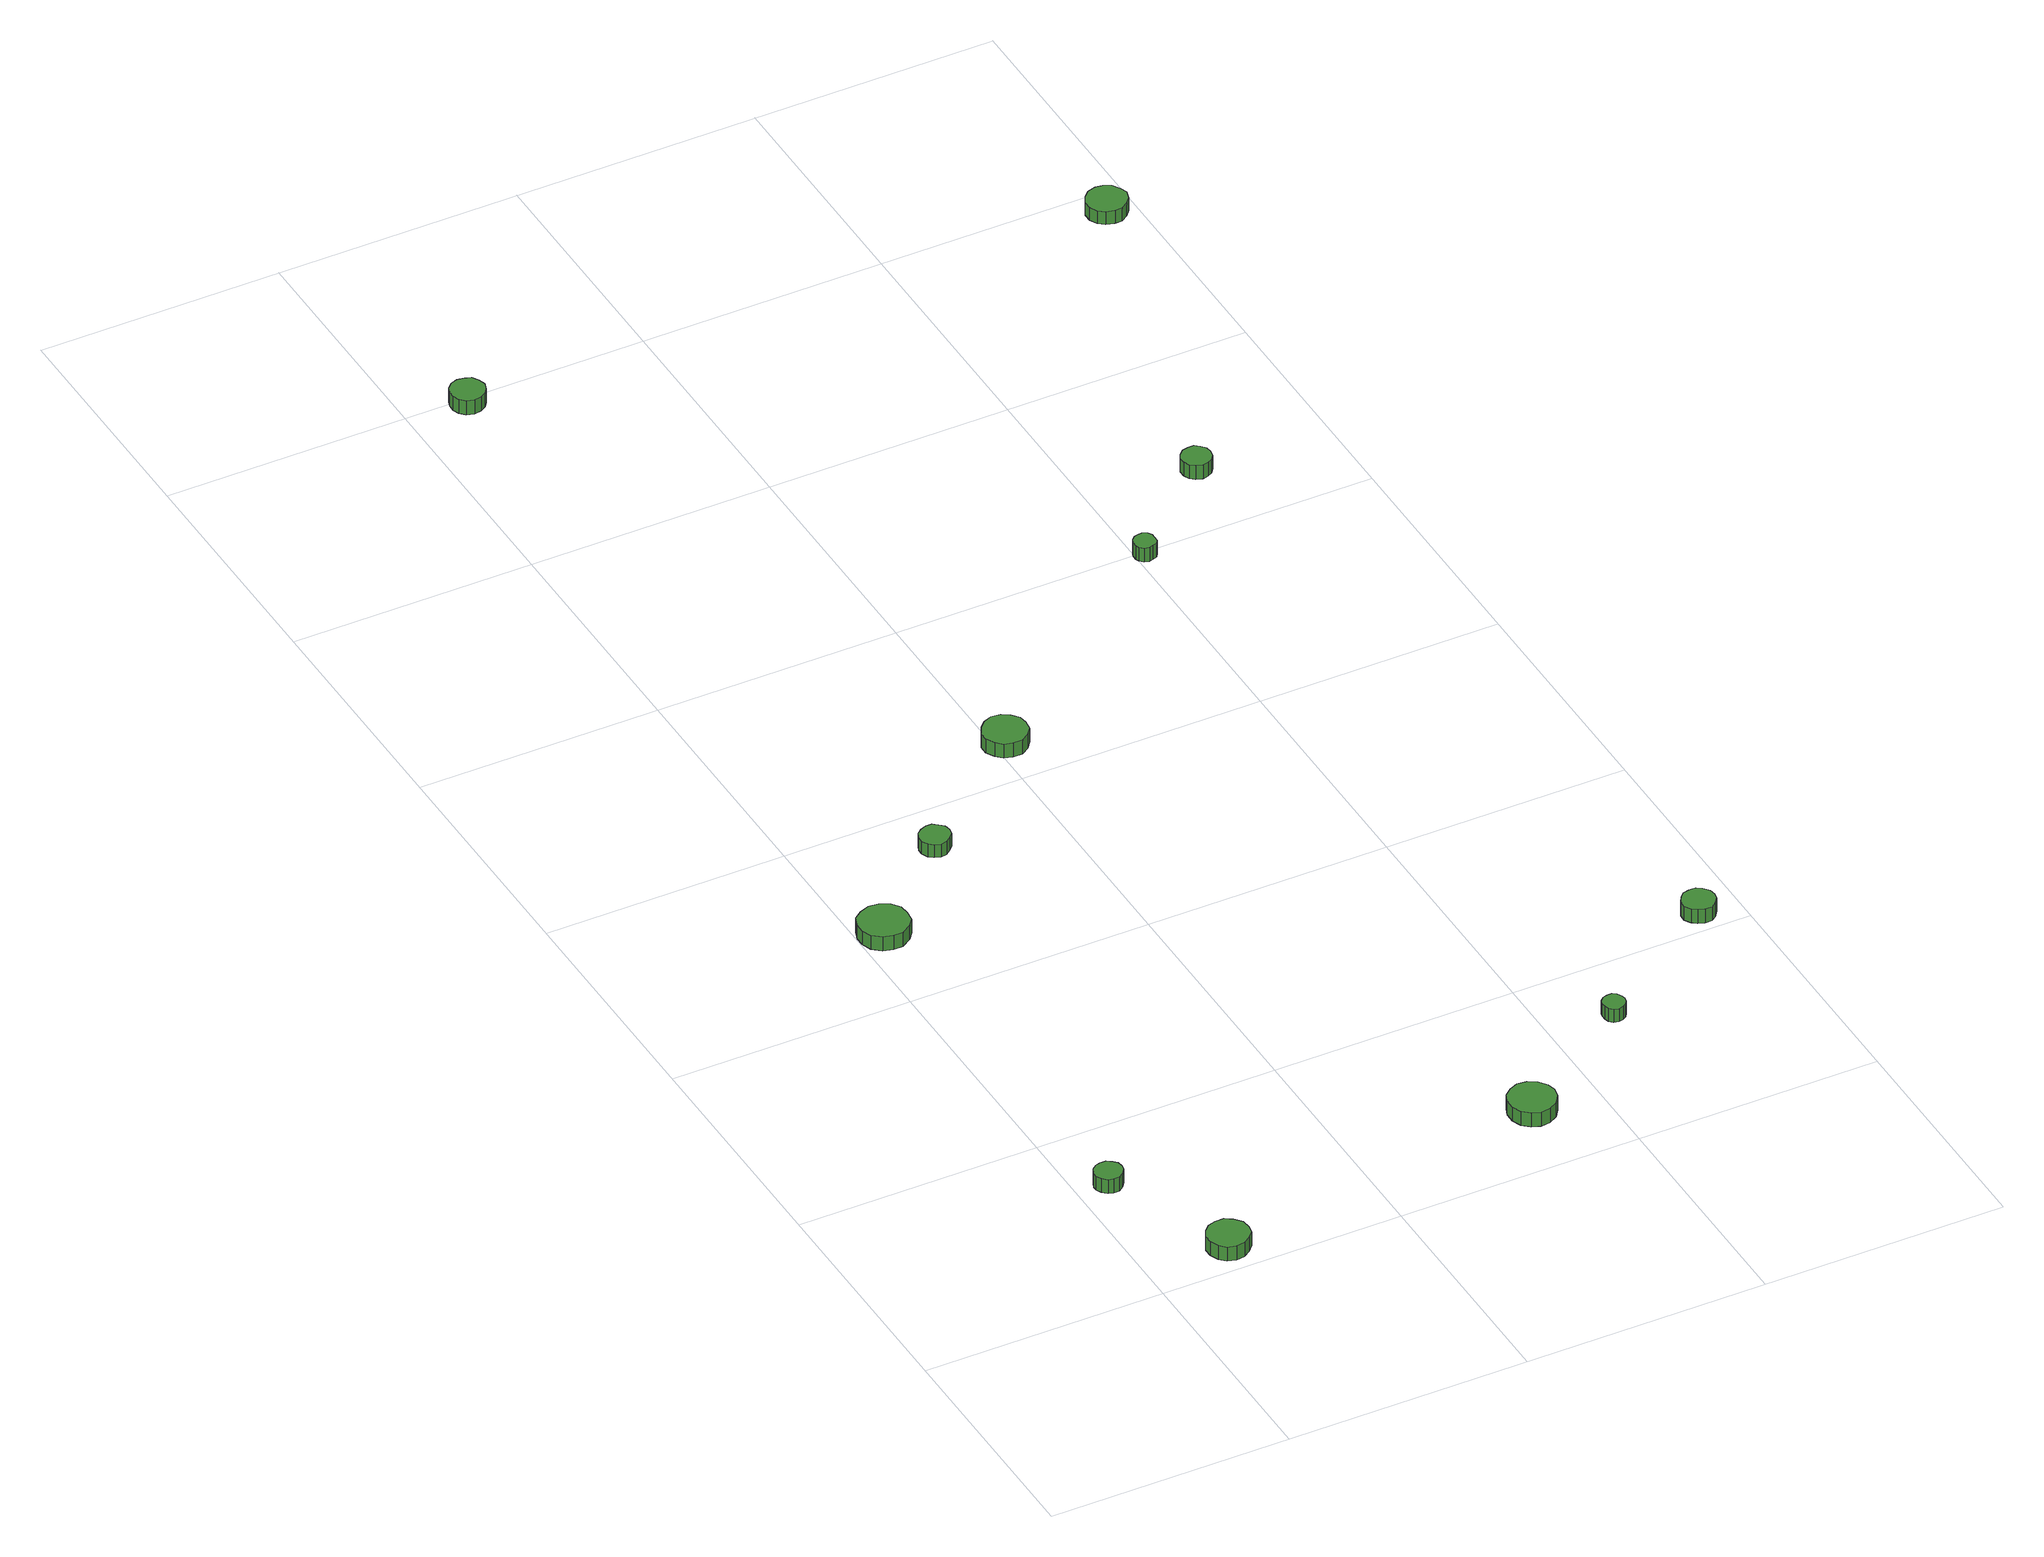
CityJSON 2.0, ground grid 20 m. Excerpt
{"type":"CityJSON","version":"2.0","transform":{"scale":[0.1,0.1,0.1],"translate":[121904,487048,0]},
"CityObjects":{
"tree1":{"type":"SolitaryVegetationObject","attributes":{"function":"something"},"geometry":[{"type":"MultiSurface","lod":"1","boundaries":[[[0,1,2,3,4,5,6,7,8,9,10,11,12,13,14]],[[15,16,17,18,19,20,21,22,23,24,25,26,27,28,29]],[[0,29,28,1]],[[1,28,27,2]],[[2,27,26,3]],[[3,26,25,4]],[[4,25,24,5]],[[5,24,23,6]],[[6,23,22,7]],[[7,22,21,8]],[[8,21,20,9]],[[9,20,19,10]],[[10,19,18,11]],[[11,18,17,12]],[[12,17,16,13]],[[13,16,15,14]],[[14,15,29,0]]]}]},
"tree2":{"type":"SolitaryVegetationObject","attributes":{"function":"something"},"geometry":[{"type":"MultiSurface","lod":"1","boundaries":[[[30,31,32,33,34,35,36,37,38,39,40,41,42,43,44]],[[45,46,47,48,49,50,51,52,53,54,55,56,57,58,59]],[[30,59,58,31]],[[31,58,57,32]],[[32,57,56,33]],[[33,56,55,34]],[[34,55,54,35]],[[35,54,53,36]],[[36,53,52,37]],[[37,52,51,38]],[[38,51,50,39]],[[39,50,49,40]],[[40,49,48,41]],[[41,48,47,42]],[[42,47,46,43]],[[43,46,45,44]],[[44,45,59,30]]]}]},
"tree3":{"type":"SolitaryVegetationObject","attributes":{"function":"something"},"geometry":[{"type":"MultiSurface","lod":"1","boundaries":[[[60,61,62,63,64,65,66,67,68,69,70,71,72,73,74]],[[75,76,77,78,79,80,81,82,83,84,85,86,87,88,89]],[[60,89,88,61]],[[61,88,87,62]],[[62,87,86,63]],[[63,86,85,64]],[[64,85,84,65]],[[65,84,83,66]],[[66,83,82,67]],[[67,82,81,68]],[[68,81,80,69]],[[69,80,79,70]],[[70,79,78,71]],[[71,78,77,72]],[[72,77,76,73]],[[73,76,75,74]],[[74,75,89,60]]]}]},
"tree4":{"type":"SolitaryVegetationObject","attributes":{"function":"something"},"geometry":[{"type":"MultiSurface","lod":"1","boundaries":[[[90,91,92,93,94,95,96,97,98,99,100,101,102,103,104]],[[105,106,107,108,109,110,111,112,113,114,115,116,117,118,119]],[[90,119,118,91]],[[91,118,117,92]],[[92,117,116,93]],[[93,116,115,94]],[[94,115,114,95]],[[95,114,113,96]],[[96,113,112,97]],[[97,112,111,98]],[[98,111,110,99]],[[99,110,109,100]],[[100,109,108,101]],[[101,108,107,102]],[[102,107,106,103]],[[103,106,105,104]],[[104,105,119,90]]]}]},
"tree5":{"type":"SolitaryVegetationObject","attributes":{"function":"something"},"geometry":[{"type":"MultiSurface","lod":"1","boundaries":[[[120,121,122,123,124,125,126,127,128,129,130,131,132,133,134]],[[135,136,137,138,139,140,141,142,143,144,145,146,147,148,149]],[[120,149,148,121]],[[121,148,147,122]],[[122,147,146,123]],[[123,146,145,124]],[[124,145,144,125]],[[125,144,143,126]],[[126,143,142,127]],[[127,142,141,128]],[[128,141,140,129]],[[129,140,139,130]],[[130,139,138,131]],[[131,138,137,132]],[[132,137,136,133]],[[133,136,135,134]],[[134,135,149,120]]]}]},
"tree6":{"type":"SolitaryVegetationObject","attributes":{"function":"something"},"geometry":[{"type":"MultiSurface","lod":"1","boundaries":[[[150,151,152,153,154,155,156,157,158,159,160,161,162,163,164]],[[165,166,167,168,169,170,171,172,173,174,175,176,177,178,179]],[[150,179,178,151]],[[151,178,177,152]],[[152,177,176,153]],[[153,176,175,154]],[[154,175,174,155]],[[155,174,173,156]],[[156,173,172,157]],[[157,172,171,158]],[[158,171,170,159]],[[159,170,169,160]],[[160,169,168,161]],[[161,168,167,162]],[[162,167,166,163]],[[163,166,165,164]],[[164,165,179,150]]]}]},
"tree7":{"type":"SolitaryVegetationObject","attributes":{"function":"something"},"geometry":[{"type":"MultiSurface","lod":"1","boundaries":[[[180,181,182,183,184,185,186,187,188,189,190,191,192,193,194]],[[195,196,197,198,199,200,201,202,203,204,205,206,207,208,209]],[[180,209,208,181]],[[181,208,207,182]],[[182,207,206,183]],[[183,206,205,184]],[[184,205,204,185]],[[185,204,203,186]],[[186,203,202,187]],[[187,202,201,188]],[[188,201,200,189]],[[189,200,199,190]],[[190,199,198,191]],[[191,198,197,192]],[[192,197,196,193]],[[193,196,195,194]],[[194,195,209,180]]]}]},
"tree8":{"type":"SolitaryVegetationObject","attributes":{"function":"something"},"geometry":[{"type":"MultiSurface","lod":"1","boundaries":[[[210,211,212,213,214,215,216,217,218,219,220,221,222,223,224]],[[225,226,227,228,229,230,231,232,233,234,235,236,237,238,239]],[[210,239,238,211]],[[211,238,237,212]],[[212,237,236,213]],[[213,236,235,214]],[[214,235,234,215]],[[215,234,233,216]],[[216,233,232,217]],[[217,232,231,218]],[[218,231,230,219]],[[219,230,229,220]],[[220,229,228,221]],[[221,228,227,222]],[[222,227,226,223]],[[223,226,225,224]],[[224,225,239,210]]]}]},
"tree9":{"type":"SolitaryVegetationObject","attributes":{"function":"something"},"geometry":[{"type":"MultiSurface","lod":"1","boundaries":[[[240,241,242,243,244,245,246,247,248,249,250,251,252,253,254]],[[255,256,257,258,259,260,261,262,263,264,265,266,267,268,269]],[[240,269,268,241]],[[241,268,267,242]],[[242,267,266,243]],[[243,266,265,244]],[[244,265,264,245]],[[245,264,263,246]],[[246,263,262,247]],[[247,262,261,248]],[[248,261,260,249]],[[249,260,259,250]],[[250,259,258,251]],[[251,258,257,252]],[[252,257,256,253]],[[253,256,255,254]],[[254,255,269,240]]]}]},
"tree10":{"type":"SolitaryVegetationObject","attributes":{"function":"something"},"geometry":[{"type":"MultiSurface","lod":"1","boundaries":[[[270,271,272,273,274,275,276,277,278,279,280,281,282,283,284]],[[285,286,287,288,289,290,291,292,293,294,295,296,297,298,299]],[[270,299,298,271]],[[271,298,297,272]],[[272,297,296,273]],[[273,296,295,274]],[[274,295,294,275]],[[275,294,293,276]],[[276,293,292,277]],[[277,292,291,278]],[[278,291,290,279]],[[279,290,289,280]],[[280,289,288,281]],[[281,288,287,282]],[[282,287,286,283]],[[283,286,285,284]],[[284,285,299,270]]]}]},
"tree11":{"type":"SolitaryVegetationObject","attributes":{"function":"something"},"geometry":[{"type":"MultiSurface","lod":"1","boundaries":[[[300,301,302,303,304,305,306,307,308,309,310,311,312,313,314]],[[315,316,317,318,319,320,321,322,323,324,325,326,327,328,329]],[[300,329,328,301]],[[301,328,327,302]],[[302,327,326,303]],[[303,326,325,304]],[[304,325,324,305]],[[305,324,323,306]],[[306,323,322,307]],[[307,322,321,308]],[[308,321,320,309]],[[309,320,319,310]],[[310,319,318,311]],[[311,318,317,312]],[[312,317,316,313]],[[313,316,315,314]],[[314,315,329,300]]]}]},
"tree12":{"type":"SolitaryVegetationObject","attributes":{"function":"something"},"geometry":[{"type":"MultiSurface","lod":"1","boundaries":[[[330,331,332,333,334,335,336,337,338,339,340,341,342,343,344]],[[345,346,347,348,349,350,351,352,353,354,355,356,357,358,359]],[[330,359,358,331]],[[331,358,357,332]],[[332,357,356,333]],[[333,356,355,334]],[[334,355,354,335]],[[335,354,353,336]],[[336,353,352,337]],[[337,352,351,338]],[[338,351,350,339]],[[339,350,349,340]],[[340,349,348,341]],[[341,348,347,342]],[[342,347,346,343]],[[343,346,345,344]],[[344,345,359,330]]]}]}
},
"vertices":[
[35,130,20],[34,135,20],[31,138,20],[27,141,20],[22,141,20],[18,140,20],[14,137,20],[12,132,20],[12,128,20],[14,124,20],[18,120,20],[22,119,20],[27,119,20],[31,122,20],[34,126,20],[34,126,7],[31,122,7],[27,119,7],[22,119,7],[18,120,7],[14,124,7],[12,128,7],[12,132,7],[14,137,7],[18,140,7],[22,141,7],[27,141,7],[31,138,7],[34,135,7],[35,130,7],
[86,26,16],[85,33,16],[80,39,16],[74,43,16],[67,43,16],[60,41,16],[55,36,16],[52,30,16],[52,23,16],[55,16,16],[60,11,16],[67,9,16],[74,10,16],[80,14,16],[85,19,16],[85,19,3],[80,14,3],[74,10,3],[67,9,3],[60,11,3],[55,16,3],[52,23,3],[52,30,3],[55,36,3],[60,41,3],[67,43,3],[74,43,3],[80,39,3],[85,33,3],[86,26,3],
[41,482,15],[40,490,15],[35,497,15],[27,501,15],[19,502,15],[11,499,15],[4,494,15],[1,486,15],[1,478,15],[4,470,15],[11,464,15],[19,462,15],[27,462,15],[35,467,15],[40,473,15],[40,473,2],[35,467,2],[27,462,2],[19,462,2],[11,464,2],[4,470,2],[1,478,2],[1,486,2],[4,494,2],[11,499,2],[19,502,2],[27,501,2],[35,497,2],[40,490,2],[41,482,2],
[116,556,15],[115,561,15],[111,565,15],[107,568,15],[102,568,15],[97,566,15],[93,563,15],[91,558,15],[91,553,15],[93,548,15],[97,545,15],[102,543,15],[107,544,15],[111,547,15],[115,551,15],[115,551,3],[111,547,3],[107,544,3],[102,543,3],[97,545,3],[93,548,3],[91,553,3],[91,558,3],[93,563,3],[97,566,3],[102,568,3],[107,568,3],[111,565,3],[115,561,3],[116,556,3],
[364,65,17],[362,72,17],[357,79,17],[350,83,17],[342,84,17],[335,81,17],[329,76,17],[326,69,17],[326,61,17],[329,53,17],[335,48,17],[342,45,17],[350,46,17],[357,50,17],[362,57,17],[362,57,4],[357,50,4],[350,46,4],[342,45,4],[335,48,4],[329,53,4],[326,61,4],[326,69,4],[329,76,4],[335,81,4],[342,84,4],[350,83,4],[357,79,4],[362,72,4],[364,65,4],
[225,641,18],[224,648,18],[219,654,18],[213,658,18],[205,659,18],[198,656,18],[193,651,18],[189,644,18],[189,637,18],[193,630,18],[198,625,18],[205,623,18],[213,623,18],[219,627,18],[224,633,18],[224,633,5],[219,627,5],[213,623,5],[205,623,5],[198,625,5],[193,630,5],[189,637,5],[189,644,5],[193,651,5],[198,656,5],[205,659,5],[213,658,5],[219,654,5],[224,648,5],[225,641,5],
[60,1187,22],[58,1193,22],[55,1198,22],[50,1200,22],[44,1201,22],[38,1199,22],[34,1195,22],[32,1190,22],[32,1184,22],[34,1179,22],[38,1175,22],[44,1173,22],[50,1174,22],[55,1177,22],[58,1181,22],[58,1181,9],[55,1177,9],[50,1174,9],[44,1173,9],[38,1175,9],[34,1179,9],[32,1184,9],[32,1190,9],[34,1195,9],[38,1199,9],[44,1201,9],[50,1200,9],[55,1198,9],[58,1193,9],[60,1187,9],
[463,141,15],[462,144,15],[460,148,15],[457,150,15],[453,150,15],[449,149,15],[446,146,15],[445,143,15],[445,139,15],[446,135,15],[449,132,15],[453,131,15],[457,132,15],[460,134,15],[462,137,15],[462,137,3],[460,134,3],[457,132,3],[453,131,3],[449,132,3],[446,135,3],[445,139,3],[445,143,3],[446,146,3],[449,149,3],[453,150,3],[457,150,3],[460,148,3],[462,144,3],[463,141,3],
[581,221,15],[580,226,15],[576,231,15],[572,234,15],[566,234,15],[561,233,15],[557,229,15],[554,224,15],[554,218,15],[557,213,15],[561,210,15],[566,208,15],[572,208,15],[576,211,15],[580,216,15],[580,216,2],[576,211,2],[572,208,2],[566,208,2],[561,210,2],[557,213,2],[554,218,2],[554,224,2],[557,229,2],[561,233,2],[566,234,2],[572,234,2],[576,231,2],[580,226,2],[581,221,2],
[415,795,17],[415,799,17],[413,802,17],[409,804,17],[406,804,17],[402,803,17],[399,800,17],[398,797,17],[398,793,17],[399,790,17],[402,787,17],[406,786,17],[409,787,17],[413,788,17],[415,791,17],[415,791,4],[413,788,4],[409,787,4],[406,786,4],[402,787,4],[399,790,4],[398,793,4],[398,797,4],[399,800,4],[402,803,4],[406,804,4],[409,804,4],[413,802,4],[415,799,4],[415,795,4],
[502,870,15],[501,875,15],[498,879,15],[494,882,15],[489,882,15],[484,881,15],[480,877,15],[478,873,15],[478,868,15],[480,863,15],[484,860,15],[489,858,15],[494,859,15],[498,861,15],[501,865,15],[501,865,2],[498,861,2],[494,859,2],[489,858,2],[484,860,2],[480,863,2],[478,868,2],[478,873,2],[480,877,2],[484,881,2],[489,882,2],[494,882,2],[498,879,2],[501,875,2],[502,870,2],
[594,1177,15],[592,1183,15],[588,1189,15],[582,1192,15],[576,1193,15],[569,1191,15],[564,1186,15],[561,1180,15],[561,1173,15],[564,1167,15],[569,1163,15],[576,1161,15],[582,1161,15],[588,1165,15],[592,1170,15],[592,1170,3],[588,1165,3],[582,1161,3],[576,1161,3],[569,1163,3],[564,1167,3],[561,1173,3],[561,1180,3],[564,1186,3],[569,1191,3],[576,1193,3],[582,1192,3],[588,1189,3],[592,1183,3],[594,1177,3]
]}
